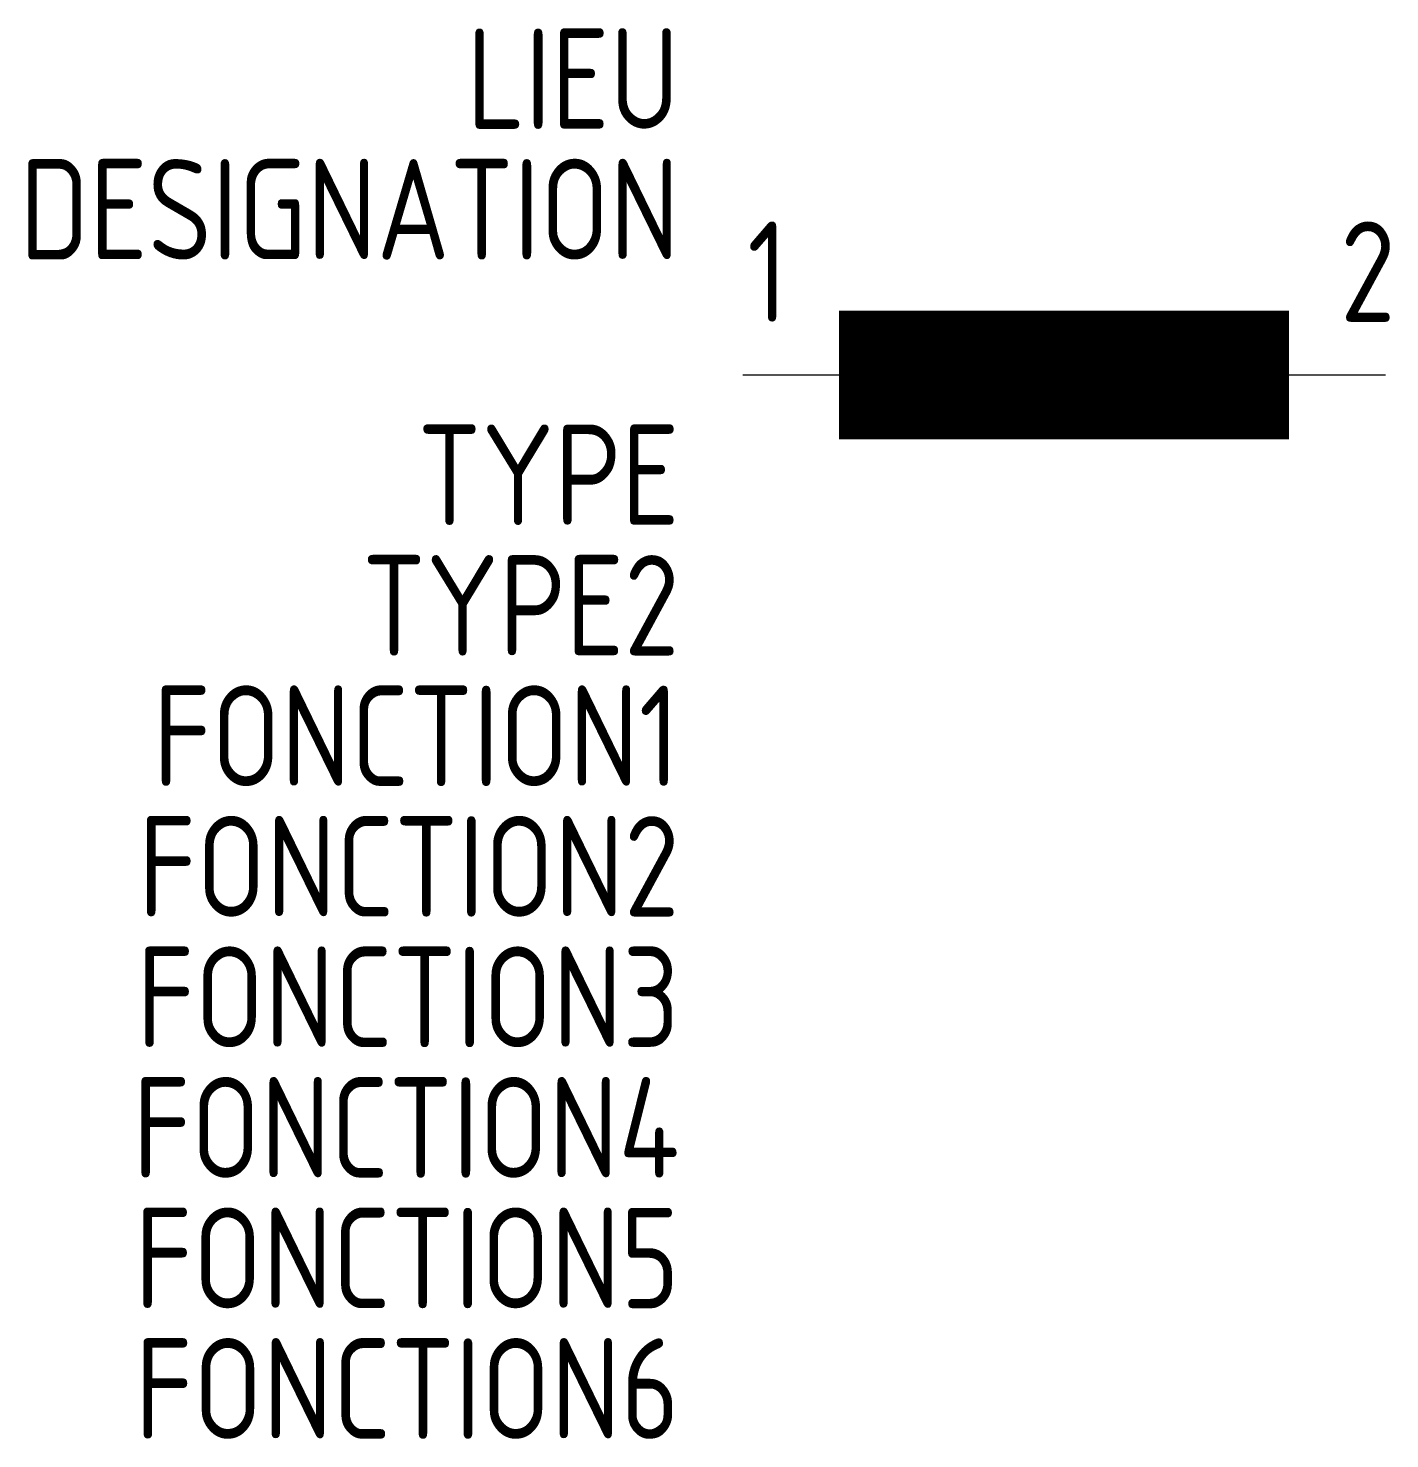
# Model space of a CAD drawing. Extents: x -1602.4 to -1568.5, y -906.1 to -871.
import ezdxf
from ezdxf.enums import TextEntityAlignment as Align

# ---------------------------------------------------------------- set-up
doc = ezdxf.new("R2010")
doc.units = 0
for name, color, linetype in [('SYMB_FIL', 3, 'CONTINUOUS'), ('SYMB_TXT_CONTACT', 2, 'CONTINUOUS'), ('SYMB_TXT_NOM', 3, 'CONTINUOUS')]:
    doc.layers.add(name, color=color, linetype=linetype)
doc.styles.add('NET2_5', font='isocp.shx', dxfattribs={"width": 0.9, "height": 2.5})

msp = doc.modelspace()

# ---------------------------------------------------------------- linework, layer by layer
at = {"layer": 'SYMB_FIL'}
for p, q in [((-1584.634, -879.593), (-1582.234, -879.593)), ((-1571.034, -879.593), (-1568.634, -879.593))]:
    msp.add_line(p, q, dxfattribs=at)
at = {"layer": 'SYMB_FIL', "const_width": 3.2}
msp.add_lwpolyline([(-1582.234, -879.593), (-1571.034, -879.593)], dxfattribs=at)

# ---------------------------------------------------------------- texts
at = {"layer": 'SYMB_TXT_CONTACT', "style": 'NET2_5', "width": 0.9, "flags": 8}
msp.add_attdef('1', text='?', height=2.5, dxfattribs=at).set_placement((-1583.509, -878.272), align=Align.RIGHT)
msp.add_attdef('2', (-1569.759, -878.272), '?', height=2.5, dxfattribs=at)
at = {"layer": 'SYMB_TXT_NOM', "style": 'NET2_5', "width": 0.9, "flags": 8}
for tag, text, p in [('LIEU', '', (-1586.209, -873.468)), ('DESIGNATION', 'L?', (-1586.209, -876.718)), ('TYPE', '', (-1586.209, -883.328)), ('TYPE2', '', (-1586.209, -886.578)), ('FONCTION1', '', (-1586.209, -889.828)), ('FONCTION2', '', (-1586.209, -893.078)), ('FONCTION3', '', (-1586.209, -896.328)), ('FONCTION4', '', (-1586.209, -899.578)), ('FONCTION5', '', (-1586.209, -902.828)), ('FONCTION6', '', (-1586.209, -906.078))]:
    msp.add_attdef(tag, text=text, height=2.5, dxfattribs=at).set_placement(p, align=Align.RIGHT)

doc.saveas('drawing.dxf')
